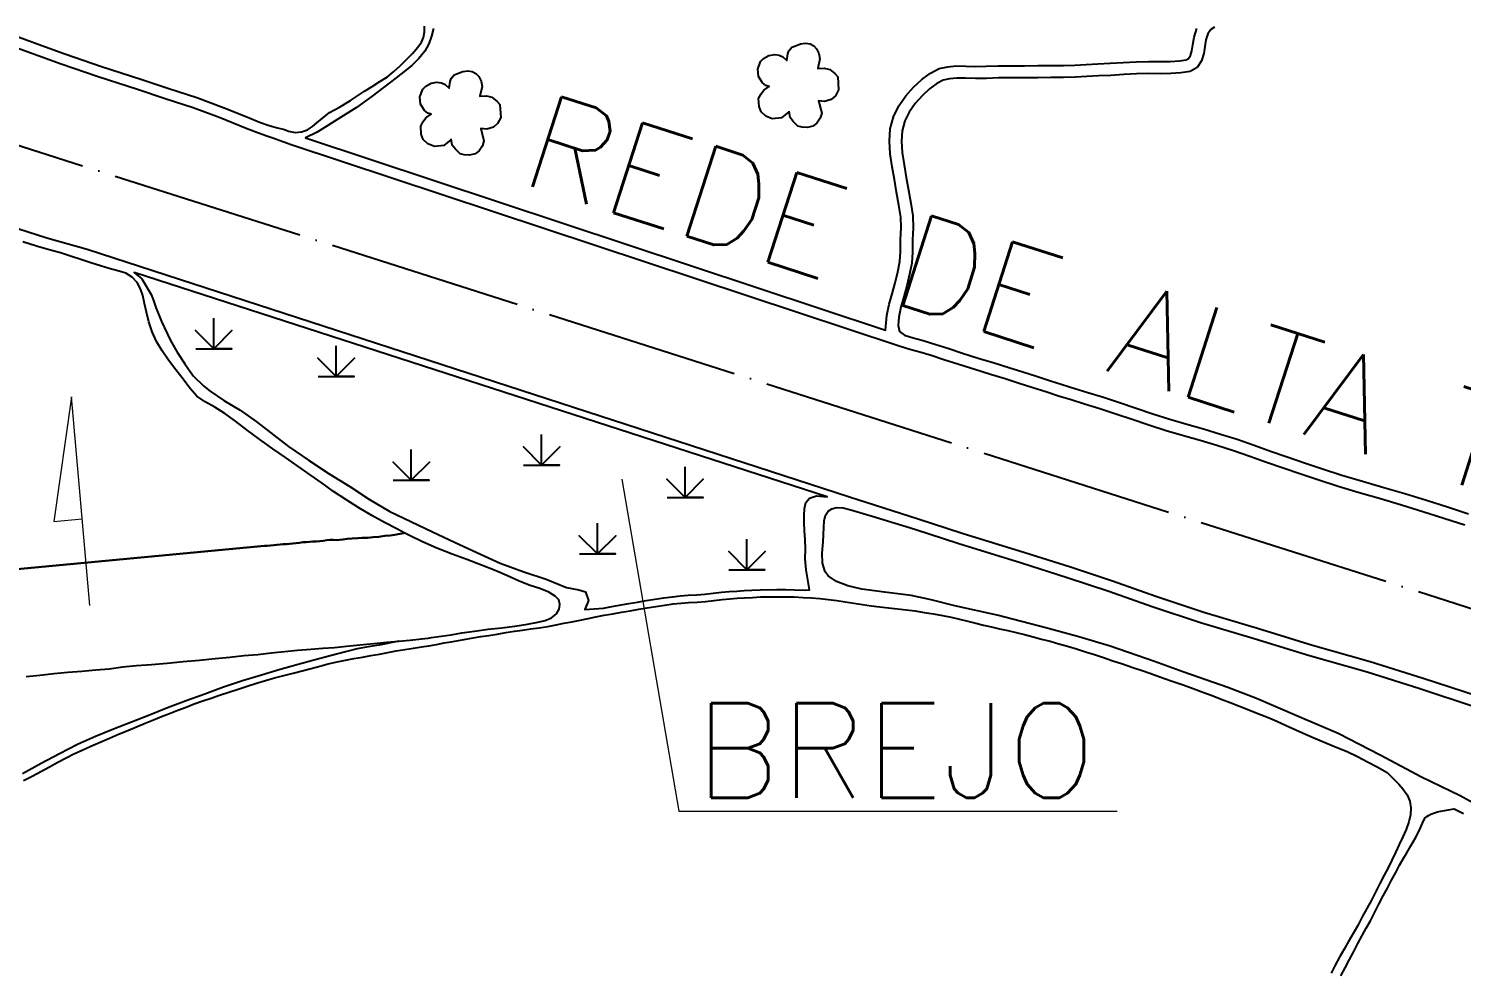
# Model space of a CAD drawing. Extents: x 739818 to 746118, y 7816232 to 7825142.
# Drawn here: x 742497 to 743088, y 7820319 to 7820709 of the extents above; entities that cross this region are included whole.
import ezdxf

# ---------------------------------------------------------------- set-up
doc = ezdxf.new("R2010")
doc.units = 0
doc.header["$MEASUREMENT"] = 0
doc.linetypes.add('CONTINUO', pattern=[0])
doc.linetypes.add('TAPUME', pattern=[94, 80, -7, 0, -7])
for name, color, linetype in [('0114001148029', 5, 'Continuous'), ('0114001148047', 5, 'Continuous'), ('0114001148065', 5, 'Continuous'), ('0114001148070', 5, 'Continuous'), ('0114001148082', 5, 'Continuous'), ('0114001148083', 5, 'Continuous'), ('_SIMBOLO ARVORE', 118, 'Continuous'), ('_SIMBOLO BREJO', 118, 'Continuous'), ('BREJO', 3, 'Continuous'), ('REDE_DE_LUZ', 6, 'Continuous'), ('RESERVA', 3, 'Continuous')]:
    doc.layers.add(name, color=color, linetype=linetype)
doc.layers.add('0114001148066', color=5, linetype='Continuous', lineweight=25)
doc.layers.add('TEXTO_DIVERSOS', color=7, linetype='Continuous', lineweight=5)
doc.styles.add('Simplex', font='simplex.shx')

msp = doc.modelspace()

# ---------------------------------------------------------------- linework, layer by layer
at = {"layer": '0114001148029', "color": 5, "linetype": 'CONTINUO'}
msp.add_lwpolyline([(742986.28, 7820709.26), (742984.75, 7820708.18), (742983.45, 7820706.38), (742982.69, 7820703.96), (742982.25, 7820701.22), (742981.87, 7820698.37), (742980.94, 7820695.36), (742979.12, 7820692.59), (742976.28, 7820690.93), (742972.43, 7820690.3), (742968.21, 7820690.07), (742963.93, 7820689.99), (742959.2, 7820690.02), (742954.09, 7820689.95), (742948.83, 7820689.63), (742943.48, 7820689.3), (742938.38, 7820689.11), (742933.58, 7820688.83), (742928.86, 7820688.52), (742924, 7820688.41), (742918.74, 7820688.38), (742913.36, 7820688.31), (742907.81, 7820688.27), (742902.41, 7820688.26), (742897.07, 7820688.22), (742892.17, 7820688.06), (742887.61, 7820688), (742883.47, 7820688.12), (742879.84, 7820688.16), (742876.88, 7820687.92), (742874.33, 7820687.37), (742871.67, 7820685.96), (742868.63, 7820683.73), (742865.62, 7820680.9), (742862.72, 7820677.68), (742860.26, 7820674.17), (742858.42, 7820670.48), (742857.36, 7820666.39), (742857.06, 7820662.07), (742857.37, 7820657.4), (742858.17, 7820652.39), (742859.06, 7820647.15), (742859.9, 7820641.95), (742860.91, 7820636.53), (742861.71, 7820631.31), (742861.93, 7820626.34), (742861.63, 7820621.4), (742861.64, 7820616.34), (742861.31, 7820611.76), (742860.41, 7820607.2), (742859.31, 7820602.41), (742858.1, 7820597.84), (742856.86, 7820593.56), (742855.96, 7820589.42), (742855.63, 7820585.99), (742856.25, 7820583.51), (742858.29, 7820582.06), (742861.88, 7820580.97), (742866.07, 7820579.85), (742870.88, 7820578.39), (742876.13, 7820576.64), (742882.2, 7820574.67), (742888.77, 7820572.6), (742895.28, 7820570.63), (742901.38, 7820568.75), (742907.18, 7820566.9), (742912.81, 7820565.12), (742918.13, 7820563.4), (742923.34, 7820561.71), (742928.55, 7820560.08), (742934.04, 7820558.38), (742940.38, 7820556.4), (742947.11, 7820554.23), (742953.94, 7820551.94), (742960.75, 7820549.6), (742967.8, 7820547.39), (742974.85, 7820545.33), (742981.78, 7820543.35), (742988.74, 7820541.24), (742995.66, 7820539.11), (743002.57, 7820536.69), (743009.42, 7820534.23), (743016.29, 7820531.85), (743023.45, 7820529.42), (743030.85, 7820526.93), (743038.81, 7820524.32), (743047.35, 7820521.75), (743056.12, 7820519.23), (743064.89, 7820516.65), (743073.71, 7820513.94), (743082.46, 7820511.14), (743091.04, 7820508.36)], dxfattribs=at)
at = {"layer": '0114001148047', "elevation": 607.35}
msp.add_lwpolyline([(742495.76, 7820441.21), (742501.44, 7820441.72), (742507.17, 7820442.42), (742512.91, 7820442.94), (742518.74, 7820443.4), (742524.47, 7820443.89), (742530.09, 7820444.32), (742535.65, 7820445.12), (742541.31, 7820445.64), (742547.44, 7820446.14), (742554.02, 7820446.62), (742560.63, 7820447.29), (742567.26, 7820447.93), (742573.79, 7820448.59), (742579.83, 7820449.2), (742585.64, 7820449.78), (742591.37, 7820450.3), (742596.94, 7820450.9), (742602.37, 7820451.42), (742607.83, 7820451.97), (742613.28, 7820452.49), (742618.25, 7820452.84), (742622.98, 7820453.19), (742628.04, 7820453.71), (742633.53, 7820454.21), (742639.3, 7820454.73), (742649.61, 7820455.8), (742641.52, 7820454.16), (742637, 7820453.41), (742632.4, 7820452.52), (742627.59, 7820451.37), (742621.76, 7820449.81), (742615.12, 7820447.98), (742608.04, 7820446.08), (742600.65, 7820444.01), (742592.92, 7820441.67), (742585.1, 7820439.34), (742577.28, 7820436.72), (742569.54, 7820433.92), (742561.77, 7820431.14), (742554.09, 7820428.26), (742546.61, 7820425.24), (742539.19, 7820422.37), (742531.8, 7820419.38), (742524.4, 7820416.37), (742516.96, 7820413.04), (742509.5, 7820409.25), (742501.91, 7820405.27), (742494.22, 7820401.03)], dxfattribs=at)
at = {"layer": '0114001148065'}
msp.add_lwpolyline([(742494.72, 7820398.19), (742498.29, 7820400.02), (742501.84, 7820401.96), (742505.35, 7820403.92), (742508.84, 7820405.81), (742512.22, 7820407.6), (742515.44, 7820409.25), (742518.9, 7820410.74), (742522.53, 7820412.38), (742526.3, 7820414.02), (742530.16, 7820415.67), (742533.95, 7820417.29), (742537.67, 7820418.89), (742541.33, 7820420.4), (742544.89, 7820421.86), (742548.34, 7820423.27), (742551.67, 7820424.6), (742554.98, 7820425.94), (742558.37, 7820427.28), (742561.75, 7820428.55), (742565.17, 7820429.83), (742568.64, 7820431.05), (742572.09, 7820432.25), (742575.57, 7820433.43), (742579.39, 7820434.68), (742583.25, 7820435.97), (742587.03, 7820437.22), (742590.83, 7820438.39), (742598.28, 7820440.54), (742602.07, 7820441.55), (742605.92, 7820442.54), (742609.73, 7820443.48), (742613.4, 7820444.48), (742616.94, 7820445.45), (742620.47, 7820446.34), (742624.07, 7820447.15), (742627.59, 7820447.89), (742631.04, 7820448.58), (742634.58, 7820449.19), (742638.06, 7820449.78), (742641.55, 7820450.41), (742645.04, 7820451.08), (742648.55, 7820451.74), (742652.11, 7820452.32), (742655.63, 7820452.9), (742658.93, 7820453.41), (742661.97, 7820453.88), (742665.11, 7820454.43), (742668.25, 7820455.01), (742671.2, 7820455.52), (742674.18, 7820456.05), (742677.21, 7820456.61), (742680.3, 7820457.11), (742683.4, 7820457.61), (742686.71, 7820458.13), (742690.24, 7820458.7), (742693.81, 7820459.27), (742697.28, 7820459.81), (742700.69, 7820460.34), (742704.11, 7820460.83), (742707.56, 7820461.31), (742711.09, 7820461.86), (742714.51, 7820462.48), (742717.7, 7820463.13), (742721.06, 7820463.75), (742724.46, 7820464.42), (742727.68, 7820465.09), (742730.85, 7820465.74), (742734.35, 7820466.44), (742737.97, 7820467.05), (742741.53, 7820467.67), (742745.11, 7820468.32), (742748.63, 7820468.92), (742752.15, 7820469.56), (742755.73, 7820470.1), (742759.37, 7820470.66), (742762.85, 7820471.13), (742766.06, 7820471.48), (742769.2, 7820471.72), (742772.69, 7820471.85), (742776.13, 7820472.1), (742779.63, 7820472.53), (742783.03, 7820472.93), (742786.25, 7820473.24), (742789.3, 7820473.46), (742792.33, 7820473.6), (742795.54, 7820473.81), (742798.84, 7820473.98), (742802.2, 7820474), (742805.64, 7820474.02), (742809.2, 7820474.07), (742812.82, 7820474), (742816.42, 7820473.83), (742819.88, 7820473.61), (742823.35, 7820473.3), (742826.92, 7820472.91), (742830.37, 7820472.49), (742833.84, 7820471.97), (742837.33, 7820471.43), (742840.91, 7820470.86), (742844.52, 7820470.36), (742848.11, 7820469.91), (742851.73, 7820469.45), (742855.39, 7820469.07), (742859.02, 7820468.68), (742862.68, 7820468.2), (742866.48, 7820467.6), (742870.32, 7820467), (742874.04, 7820466.34), (742877.5, 7820465.6), (742880.96, 7820464.77), (742884.43, 7820463.94), (742887.76, 7820463.11), (742890.97, 7820462.34), (742894.25, 7820461.61), (742897.56, 7820460.9), (742900.91, 7820460.16), (742904.41, 7820459.37), (742907.88, 7820458.49), (742911.37, 7820457.54), (742914.89, 7820456.59), (742918.44, 7820455.68), (742922, 7820454.7), (742925.59, 7820453.66), (742929.25, 7820452.57), (742932.98, 7820451.4), (742936.71, 7820450.21), (742940.47, 7820448.97), (742944.32, 7820447.69), (742948.35, 7820446.35), (742952.54, 7820444.94), (742956.83, 7820443.53), (742961.03, 7820442.04), (742965.16, 7820440.52), (742969.26, 7820439.08), (742973.37, 7820437.71), (742977.46, 7820436.27), (742981.45, 7820434.75), (742985.32, 7820433.28), (742989.02, 7820431.82), (742992.76, 7820430.4), (742996.56, 7820428.93), (743000.37, 7820427.44), (743004.2, 7820425.9), (743008.07, 7820424.33), (743011.98, 7820422.7), (743015.89, 7820420.94), (743019.84, 7820419.14), (743023.84, 7820417.36), (743027.91, 7820415.58), (743032.2, 7820413.84), (743036.54, 7820412.05), (743040.98, 7820410.23), (743045.22, 7820408.13), (743049.37, 7820406), (743053.46, 7820403.81), (743057.54, 7820401.58), (743058.44, 7820400.5), (743059.35, 7820399.68), (743060.66, 7820398.43), (743062.29, 7820396.75), (743063.99, 7820394.83), (743065.73, 7820392.36), (743066.87, 7820389.66), (743067.33, 7820386.97), (743067.18, 7820384.04), (743066.5, 7820381.12), (743065.32, 7820378.03), (743063.98, 7820374.94), (743062.55, 7820371.85), (743060.94, 7820368.54), (743059.42, 7820365.34), (743057.89, 7820362.23), (743056.28, 7820359.1), (743054.55, 7820355.68), (743052.89, 7820352.4), (743051.02, 7820348.88), (743049.16, 7820345.38), (743047.27, 7820341.93), (743045.39, 7820338.44), (743043.53, 7820335.03), (743041.62, 7820331.75), (743039.73, 7820328.6), (743037.83, 7820325.31), (743036.07, 7820321.95), (743034.39, 7820318.65)], dxfattribs=at)
at = {"layer": '0114001148066'}
msp.add_lwpolyline([(743038.45, 7820317.57), (743040.24, 7820320.96), (743042.04, 7820324.38), (743043.76, 7820327.71), (743045.43, 7820331), (743047.18, 7820334.22), (743048.87, 7820337.29), (743050.59, 7820340.28), (743052.34, 7820343.65), (743054.14, 7820347.16), (743055.94, 7820350.56), (743057.65, 7820353.81), (743059.35, 7820357.04), (743061.05, 7820360.25), (743062.67, 7820363.3), (743064.19, 7820365.91), (743065.6, 7820368.4), (743067.26, 7820371.3), (743069.23, 7820374.55), (743070.92, 7820377.68), (743072.13, 7820380.67), (743073.06, 7820382.64), (743073.87, 7820383.37), (743074.65, 7820383.8), (743075.6, 7820384.28), (743077, 7820384.87), (743078.37, 7820385.34), (743078.84, 7820385.47), (743085.25, 7820386.55), (743089.02, 7820384.66)], dxfattribs=at)
at = {"layer": '0114001148070', "linetype": 'ByBlock'}
for points in [[(743103.67, 7820383.03), (743087.64, 7820391.85), (743071.71, 7820399.67), (743054.65, 7820408.62), (743037.3, 7820417.61), (743020.58, 7820424.84), (743003.54, 7820432.09), (742991.7, 7820436.58), (742973.54, 7820443.01), (742961.49, 7820447.3), (742943.18, 7820453.65), (742930.22, 7820457.55), (742916.68, 7820461.23), (742896.58, 7820466.41), (742879.13, 7820470.39), (742869.28, 7820472.75), (742861.08, 7820474.57), (742849.99, 7820475.92), (742840.68, 7820477.24), (742834.9, 7820478.65), (742830.2, 7820480.34), (742826.75, 7820482.77), (742825.61, 7820484.31), (742824.43, 7820487.96), (742824.34, 7820492.01), (742824.67, 7820496.78), (742825.04, 7820502.68), (742825.17, 7820505.39), (742825.68, 7820507.79), (742826.8, 7820509.47), (742828.29, 7820510.38), (742830.3, 7820510.98), (742833.01, 7820510.75), (742836.2, 7820509.95)], [(742836.2, 7820509.95), (742846.28, 7820506.99), (742862.64, 7820501.99), (742880.76, 7820496.01), (742906.6, 7820488.05), (742925.38, 7820482.08), (742942.68, 7820476.36), (742960.55, 7820470.04), (742980.51, 7820463.42), (743002.65, 7820456.85), (743025.44, 7820449.79), (743049.21, 7820443.07), (743070.95, 7820436.16), (743093.48, 7820428.83)]]:
    msp.add_lwpolyline(points, dxfattribs=at)
at = {"layer": '0114001148082', "linetype": 'ByBlock'}
msp.add_lwpolyline([(742488.76, 7820706.52), (742502.25, 7820701.65), (742511.78, 7820698.15), (742526.89, 7820693.02), (742543.12, 7820687.79), (742554.62, 7820683.85), (742566.18, 7820680.15), (742577.48, 7820675.9), (742587.58, 7820671.84), (742592.09, 7820670.04), (742596.05, 7820668.62), (742598.98, 7820667.74), (742602.33, 7820666.95), (742604.05, 7820666.31), (742606.85, 7820665.72), (742609.46, 7820665.96), (742611.96, 7820666.8), (742613.93, 7820668.18), (742615.71, 7820669.76), (742621.04, 7820673.92), (742625.1, 7820676.15), (742629.66, 7820678.98), (742635.4, 7820682.72), (742638.65, 7820684.69), (742641.78, 7820686.76), (742644.87, 7820688.71), (742647.58, 7820690.91), (742650.15, 7820693.29), (742652.68, 7820695.75), (742655.2, 7820698.39), (742657.38, 7820700.95), (742658.96, 7820703.06), (742659.74, 7820704.89), (742660.13, 7820707.25), (742660.17, 7820709.65)], dxfattribs=at)
at = {"layer": '0114001148083', "elevation": 607.35}
for points in [[(742178.39, 7820455.91), (742594.13, 7820495.1), (742595.29, 7820495.08), (742596.59, 7820495.23), (742597.93, 7820495.4), (742599.26, 7820495.47), (742600.6, 7820495.6), (742601.88, 7820495.75), (742603.19, 7820495.83), (742604.52, 7820495.93), (742605.88, 7820496.01), (742607.27, 7820496.16), (742608.62, 7820496.37), (742609.99, 7820496.54), (742611.36, 7820496.58), (742612.75, 7820496.73), (742614.13, 7820496.85), (742615.51, 7820496.93), (742616.97, 7820496.97), (742618.4, 7820497.22), (742619.86, 7820497.43), (742621.24, 7820497.54), (742622.45, 7820497.55), (742623.9, 7820497.5), (742626.42, 7820497.75), (742628.22, 7820497.93), (742630.39, 7820498.06), (742632.61, 7820498.29), (742634.5, 7820498.33), (742636.71, 7820498.38), (742638.93, 7820498.74), (742641.38, 7820498.86), (742643.81, 7820499.23), (742646.05, 7820499.4), (742647.92, 7820499.62), (742651.47, 7820500.34), (742651.76, 7820500.52), (742648.79, 7820502.05), (742643.66, 7820504.69), (742638.48, 7820507.61), (742633.12, 7820510.77), (742627.72, 7820514.17), (742622.66, 7820517.56), (742617.91, 7820521.03), (742613.03, 7820524.39), (742607.91, 7820527.93), (742602.84, 7820531.56), (742597.57, 7820535.17), (742592.23, 7820538.93), (742587.02, 7820542.82), (742582.24, 7820546.57), (742577.8, 7820549.7), (742573.59, 7820552.32), (742569.71, 7820554.49), (742566.27, 7820556.93), (742563.38, 7820560.21), (742560.58, 7820563.85), (742557.48, 7820567.8), (742554.54, 7820571.77), (742551.92, 7820575.58), (742549.6, 7820579.45), (742547.74, 7820583.38), (742546.38, 7820587.57), (742545.43, 7820591.5), (742544.65, 7820595.17), (742543.98, 7820598.39), (742543.03, 7820601.23), (742541.54, 7820603.83), (742539.55, 7820606.03), (742536.93, 7820607.62), (742533.64, 7820608.64), (742530.01, 7820609.57), (742526.39, 7820610.7), (742522.53, 7820611.91), (742518.37, 7820613.31), (742514.12, 7820614.65), (742509.9, 7820616.02), (742505.32, 7820617.31), (742500.09, 7820618.74), (742494.33, 7820620.58)], [(742495.76, 7820441.21), (742501.44, 7820441.72), (742507.17, 7820442.42), (742512.91, 7820442.94), (742518.74, 7820443.4), (742524.47, 7820443.89), (742530.09, 7820444.32), (742535.65, 7820445.12), (742541.31, 7820445.64), (742547.44, 7820446.14), (742554.02, 7820446.62), (742560.63, 7820447.29), (742567.26, 7820447.93), (742573.79, 7820448.59), (742579.83, 7820449.2), (742585.64, 7820449.78), (742591.37, 7820450.3), (742596.94, 7820450.9), (742602.37, 7820451.42), (742607.83, 7820451.97), (742613.28, 7820452.49), (742618.25, 7820452.84), (742622.98, 7820453.19), (742628.04, 7820453.71), (742633.53, 7820454.21), (742639.3, 7820454.73), (742644.6, 7820455.32), (742649.61, 7820455.8), (742654.12, 7820456.22), (742657.91, 7820456.59), (742658.91, 7820456.72), (742661.68, 7820457.01), (742663.06, 7820457.27), (742667.11, 7820457.81), (742671.15, 7820458.4), (742675.66, 7820459.21), (742680.84, 7820459.93), (742686.44, 7820460.7), (742692.15, 7820461.3), (742697.49, 7820461.94), (742702.68, 7820462.72), (742707.03, 7820463.54), (742710.02, 7820464.34), (742712.67, 7820465.36), (742714.73, 7820467.08), (742715.75, 7820469), (742716.06, 7820470.82), (742715.59, 7820472.75), (742714.13, 7820474.38), (742711.57, 7820476), (742707.76, 7820477.53), (742703.37, 7820478.92), (742698.99, 7820480.61), (742694.44, 7820482.67), (742689.3, 7820484.85), (742683.65, 7820487.15), (742677.68, 7820489.49), (742671.57, 7820491.71), (742665.33, 7820494.2), (742659.39, 7820496.81), (742653.95, 7820499.39), (742651.76, 7820500.52), (742651.47, 7820500.34), (742647.92, 7820499.62), (742646.05, 7820499.4), (742643.81, 7820499.23), (742641.38, 7820498.86), (742638.93, 7820498.74), (742636.71, 7820498.38), (742634.5, 7820498.33), (742632.61, 7820498.29), (742630.39, 7820498.06), (742628.22, 7820497.93), (742626.42, 7820497.75), (742623.9, 7820497.5), (742622.45, 7820497.55), (742621.24, 7820497.54), (742619.86, 7820497.43), (742618.4, 7820497.22), (742616.97, 7820496.97), (742615.51, 7820496.93), (742614.13, 7820496.85), (742612.75, 7820496.73), (742611.36, 7820496.58), (742609.99, 7820496.54), (742608.62, 7820496.37), (742607.27, 7820496.16), (742605.88, 7820496.01), (742604.52, 7820495.93), (742603.19, 7820495.83), (742601.88, 7820495.75), (742600.6, 7820495.6), (742599.26, 7820495.47), (742597.93, 7820495.4), (742596.59, 7820495.23), (742595.29, 7820495.08), (742594.13, 7820495.1), (742178.39, 7820455.91)]]:
    msp.add_lwpolyline(points, dxfattribs=at)
at = {"layer": '_SIMBOLO ARVORE', "linetype": 'CONTINUO'}
for points in [[(742810.57, 7820674.3, 0), (742807.57, 7820671.78, 0), (742803.75, 7820671.34, 0), (742801.02, 7820672.4, 0), (742799.09, 7820674.29, 0), (742798.29, 7820676.47, 0), (742798.08, 7820679.68, 0), (742799.12, 7820681.71, 0), (742800.22, 7820683.2, 0), (742802.42, 7820684.7, 0), (742801.02, 7820685.14, 0), (742799.64, 7820686.28, 0), (742798.01, 7820688.84, 0), (742797.72, 7820691.89, 0), (742798.89, 7820695.06, 0), (742800.12, 7820696.19, 0), (742802.37, 7820697.56, 0), (742804.72, 7820697.88, 0), (742806.61, 7820697.61, 0), (742808.1, 7820696.92, 0), (742809.73, 7820695.47, 0), (742810.22, 7820698.25, 0), (742810.63, 7820699.36, 0), (742811.85, 7820700.91, 0), (742813.67, 7820701.57, 0), (742815.44, 7820702.36, 0), (742817.43, 7820702.54, 0), (742819.32, 7820702.27, 0), (742820.85, 7820701.46, 0), (742821.99, 7820700.23, 0), (742822.98, 7820698.27, 0), (742823.37, 7820696.08, 0), (742822.47, 7820692.18, 0), (742825.2, 7820692.23, 0), (742827.45, 7820691.68, 0), (742829.58, 7820690, 0), (742830.76, 7820688.65, 0), (742831.08, 7820683.28, 0), (742829.77, 7820680.88, 0), (742828.02, 7820679.28, 0), (742825.27, 7820678.54, 0), (742822.86, 7820678.76, 0), (742824.15, 7820673.74, 0), (742823.56, 7820671.61, 0), (742822.11, 7820669.57, 0), (742820.51, 7820668.3, 0), (742818.25, 7820667.74, 0), (742816, 7820667.88, 0), (742814.31, 7820668.36, 0), (742812.38, 7820670.25, 0), (742811.07, 7820671.96, 0), (742810.67, 7820674.56, 0)], [(742671.15, 7820662.88, 0), (742668.14, 7820660.36, 0), (742664.32, 7820659.92, 0), (742661.6, 7820660.97, 0), (742659.67, 7820662.87, 0), (742658.87, 7820665.05, 0), (742658.65, 7820668.26, 0), (742659.7, 7820670.28, 0), (742660.79, 7820671.78, 0), (742662.99, 7820673.28, 0), (742661.59, 7820673.72, 0), (742660.22, 7820674.86, 0), (742658.59, 7820677.42, 0), (742658.3, 7820680.46, 0), (742659.47, 7820683.64, 0), (742660.7, 7820684.77, 0), (742662.94, 7820686.14, 0), (742665.3, 7820686.46, 0), (742667.18, 7820686.19, 0), (742668.67, 7820685.5, 0), (742670.3, 7820684.04, 0), (742670.79, 7820686.83, 0), (742671.21, 7820687.94, 0), (742672.43, 7820689.48, 0), (742674.24, 7820690.15, 0), (742676.02, 7820690.94, 0), (742678.01, 7820691.12, 0), (742679.89, 7820690.85, 0), (742681.42, 7820690.04, 0), (742682.56, 7820688.81, 0), (742683.56, 7820686.85, 0), (742683.95, 7820684.66, 0), (742683.04, 7820680.76, 0), (742685.77, 7820680.81, 0), (742688.03, 7820680.26, 0), (742690.16, 7820678.57, 0), (742691.34, 7820677.23, 0), (742691.66, 7820671.86, 0), (742690.34, 7820669.46, 0), (742688.6, 7820667.86, 0), (742685.85, 7820667.12, 0), (742683.43, 7820667.33, 0), (742684.72, 7820662.32, 0), (742684.13, 7820660.19, 0), (742682.68, 7820658.15, 0), (742681.09, 7820656.88, 0), (742678.82, 7820656.32, 0), (742676.57, 7820656.46, 0), (742674.89, 7820656.94, 0), (742672.96, 7820658.83, 0), (742671.64, 7820660.54, 0), (742671.24, 7820663.14, 0)]]:
    msp.add_polyline3d(points, dxfattribs=at)
at = {"layer": '_SIMBOLO BREJO', "linetype": 'CONTINUO'}
for points in [[(742565.76, 7820576.45, 0), (742580.65, 7820576.45, 0), (742573.21, 7820576.45, 0), (742565.69, 7820583.97, 0), (742573.21, 7820576.45, 0), (742580.72, 7820583.97, 0), (742573.21, 7820576.45, 0), (742573.21, 7820589.1, 0)], [(742616.29, 7820565.05, 0), (742631.18, 7820565.05, 0), (742623.74, 7820565.05, 0), (742616.22, 7820572.57, 0), (742623.74, 7820565.05, 0), (742631.25, 7820572.57, 0), (742623.74, 7820565.05, 0), (742623.74, 7820577.69, 0)], [(742701.05, 7820528.4, 0), (742715.94, 7820528.4, 0), (742708.5, 7820528.4, 0), (742700.98, 7820535.92, 0), (742708.5, 7820528.4, 0), (742716.01, 7820535.92, 0), (742708.5, 7820528.4, 0), (742708.5, 7820541.04, 0)], [(742647.26, 7820522.15, 0), (742662.15, 7820522.15, 0), (742654.71, 7820522.15, 0), (742647.19, 7820529.67, 0), (742654.71, 7820522.15, 0), (742662.22, 7820529.67, 0), (742654.71, 7820522.15, 0), (742654.71, 7820534.8, 0)], [(742760.28, 7820515.1, 0), (742775.16, 7820515.1, 0), (742767.72, 7820515.1, 0), (742760.2, 7820522.61, 0), (742767.72, 7820515.1, 0), (742775.24, 7820522.61, 0), (742767.72, 7820515.1, 0), (742767.72, 7820527.74, 0)], [(742724.15, 7820491.75, 0), (742739.03, 7820491.75, 0), (742731.59, 7820491.75, 0), (742724.07, 7820499.26, 0), (742731.59, 7820491.75, 0), (742739.1, 7820499.26, 0), (742731.59, 7820491.75, 0), (742731.59, 7820504.39, 0)], [(742785.81, 7820485.23, 0), (742800.7, 7820485.23, 0), (742793.26, 7820485.23, 0), (742785.74, 7820492.75, 0), (742793.26, 7820485.23, 0), (742800.77, 7820492.75, 0), (742793.26, 7820485.23, 0), (742793.26, 7820497.88, 0)]]:
    msp.add_polyline3d(points, dxfattribs=at)
at = {"layer": 'BREJO', "linetype": 'ByBlock'}
msp.add_lwpolyline([(742734.06, 7820469.43), (742737.46, 7820470), (742744.59, 7820471.27), (742748.11, 7820471.88), (742751.65, 7820472.52), (742758.94, 7820473.63), (742762.48, 7820474.1), (742765.78, 7820474.46), (742769.02, 7820474.72), (742772.53, 7820474.85), (742775.84, 7820475.09), (742782.71, 7820475.92), (742786, 7820476.23), (742789.12, 7820476.45), (742792.16, 7820476.59), (742795.36, 7820476.8), (742798.76, 7820476.98), (742805.61, 7820477.02), (742809.21, 7820477.08), (742812.92, 7820477), (742817.41, 7820476.77), (742819.15, 7820476.91), (742817.78, 7820485.21), (742817.37, 7820489.73), (742817.41, 7820493.71), (742817.28, 7820497.67), (742817.01, 7820501.26), (742816.84, 7820504.53), (742816.88, 7820507.64), (742817.04, 7820510.49), (742817.56, 7820512.93), (742819.08, 7820514.79), (742822.02, 7820515.69), (742826.4, 7820515.29), (742540.28, 7820607.98), (742543.45, 7820605.33), (742543.45, 7820605.33), (742547.37, 7820598.84), (742548.33, 7820596.41), (742549.32, 7820593.41), (742551.59, 7820587.75), (742554.08, 7820582.46), (742555.36, 7820579.92), (742558.06, 7820575.03), (742561.2, 7820570.27), (742564.72, 7820565.32), (742569.06, 7820560.99), (742571.65, 7820558.94), (742577.41, 7820555.13), (742584.05, 7820551.04), (742590.74, 7820546.35), (742604.11, 7820536.1), (742612.34, 7820530.46), (742620.82, 7820524.75), (742629.43, 7820519.55), (742637.51, 7820514.26), (742645.91, 7820509.2), (742654.51, 7820505.12), (742663.47, 7820500.88), (742672.57, 7820496.66), (742681.82, 7820492.29), (742691.46, 7820487.99), (742701.16, 7820484.3), (742710.43, 7820481.38), (742718.85, 7820477.85), (742723.86, 7820476.99), (742726.59, 7820476.12), (742727.85, 7820472.57), (742726.33, 7820468.85)], close=True, dxfattribs=at)
at = {"layer": 'REDE_DE_LUZ', "linetype": 'TAPUME', "flags": 128}
msp.add_lwpolyline([(741547.16, 7820964.75), (742217.2, 7820748.3), (743545.86, 7820324.55)], dxfattribs=at)
at = {"layer": 'REDE_DE_LUZ'}
for points in [[(743089.53, 7820503.6), (743080.93, 7820506.38), (743072.22, 7820509.17), (743063.45, 7820511.86), (743054.72, 7820514.43), (743045.94, 7820516.95), (743037.31, 7820519.55), (743029.28, 7820522.19), (743021.85, 7820524.68), (743014.67, 7820527.12), (743007.75, 7820529.52), (743000.9, 7820531.98), (742994.1, 7820534.36), (742987.28, 7820536.45), (742980.37, 7820538.55), (742973.46, 7820540.53), (742966.36, 7820542.6), (742959.19, 7820544.85), (742952.33, 7820547.21), (742945.55, 7820549.48), (742938.87, 7820551.63), (742932.56, 7820553.61), (742927.07, 7820555.31), (742921.83, 7820556.94), (742916.59, 7820558.64), (742911.28, 7820560.35), (742905.66, 7820562.14), (742899.89, 7820563.98), (742893.82, 7820565.85), (742887.3, 7820567.82), (742880.68, 7820569.91), (742874.57, 7820571.89), (742869.36, 7820573.62), (742864.69, 7820575.05), (742860.51, 7820576.16), (742856.06, 7820577.51), (742605.16, 7820660.69), (742597.63, 7820663.37), (742594.65, 7820664.35), (742590.5, 7820665.83), (742585.9, 7820667.66), (742575.85, 7820671.71), (742564.7, 7820675.9), (742553.21, 7820679.58), (742541.7, 7820683.52), (742525.47, 7820688.74), (742510.28, 7820693.91), (742500.71, 7820697.42), (742487.17, 7820702.31)], [(742434.37, 7820644.7), (742504.25, 7820622.25), (742521.01, 7820617.53), (742835.55, 7820515.36), (742835.55, 7820515.36), (742835.55, 7820515.36), (742864.01, 7820506.28), (742882.12, 7820500.3), (742907.94, 7820492.35), (742926.76, 7820486.36), (742944.14, 7820480.62), (742962.01, 7820474.29), (742981.86, 7820467.72), (743003.95, 7820461.16), (743026.72, 7820454.1), (743050.5, 7820447.38), (743072.33, 7820440.45), (743094.83, 7820433.12)]]:
    msp.add_lwpolyline(points, dxfattribs=at)
at = {"layer": 'RESERVA'}
msp.add_lwpolyline([(742663.92, 7820708.7), (742663.07, 7820705.45), (742662.03, 7820702.32), (742660.31, 7820699.24), (742657.89, 7820696.24), (742654.94, 7820693.39), (742648.51, 7820688.33), (742638.62, 7820680.73), (742632.14, 7820676.04), (742625.5, 7820671.95), (742619.13, 7820667.88), (742615.88, 7820665.87), (742611.09, 7820663.48), (742850.42, 7820584.12), (742851.02, 7820590.2), (742852.01, 7820594.79), (742853.28, 7820599.18), (742854.46, 7820603.61), (742855.52, 7820608.25), (742856.35, 7820612.43), (742856.64, 7820616.51), (742856.63, 7820621.54), (742856.92, 7820626.39), (742856.73, 7820630.82), (742855.98, 7820635.69), (742854.97, 7820641.09), (742854.13, 7820646.33), (742853.23, 7820651.57), (742852.39, 7820656.84), (742852.05, 7820662.09), (742852.41, 7820667.19), (742853.71, 7820672.24), (742855.95, 7820676.74), (742858.81, 7820680.81), (742862.05, 7820684.4), (742865.42, 7820687.58), (742869.01, 7820690.21), (742872.59, 7820692.1), (742876.14, 7820692.88), (742879.66, 7820693.17), (742883.58, 7820693.12), (742887.65, 7820693), (742892.06, 7820693.06), (742896.97, 7820693.22), (742902.38, 7820693.26), (742907.79, 7820693.27), (742913.31, 7820693.31), (742918.7, 7820693.38), (742923.92, 7820693.41), (742928.64, 7820693.52), (742933.27, 7820693.82), (742938.14, 7820694.1), (742943.23, 7820694.29), (742948.52, 7820694.62), (742953.9, 7820694.95), (742959.18, 7820695.02), (742963.9, 7820694.99), (742968.03, 7820695.07), (742971.88, 7820695.28), (742974.55, 7820695.72), (742975.59, 7820696.32), (742976.38, 7820697.52), (742976.97, 7820699.44), (742977.3, 7820701.94), (742977.81, 7820705.12), (742978.93, 7820708.66)], dxfattribs=at)
at = {"layer": 'TEXTO_DIVERSOS'}
msp.add_lwpolyline([(742522, 7820470.47), (742514.43, 7820556.66), (742507.15, 7820505.17), (742518.86, 7820506.2)], dxfattribs=at)
at = {"layer": 'TEXTO_DIVERSOS', "linetype": 'ByBlock'}
msp.add_lwpolyline([(742741.59, 7820522.55), (742765.13, 7820385.56), (742946.12, 7820385.56)], dxfattribs=at)

# ---------------------------------------------------------------- texts
at = {"layer": 'REDE_DE_LUZ', "linetype": 'Continuous', "style": 'Simplex'}
msp.add_text('REDE DE ALTA TENSÃO', height=39, rotation=342.18707, dxfattribs=at).set_placement((742698.45, 7820645.37))
at = {"layer": 'TEXTO_DIVERSOS', "linetype": 'Continuous', "style": 'Simplex'}
msp.add_text('BREJO', height=39, dxfattribs=at).set_placement((742771.88, 7820391.11))

doc.saveas('drawing.dxf')
